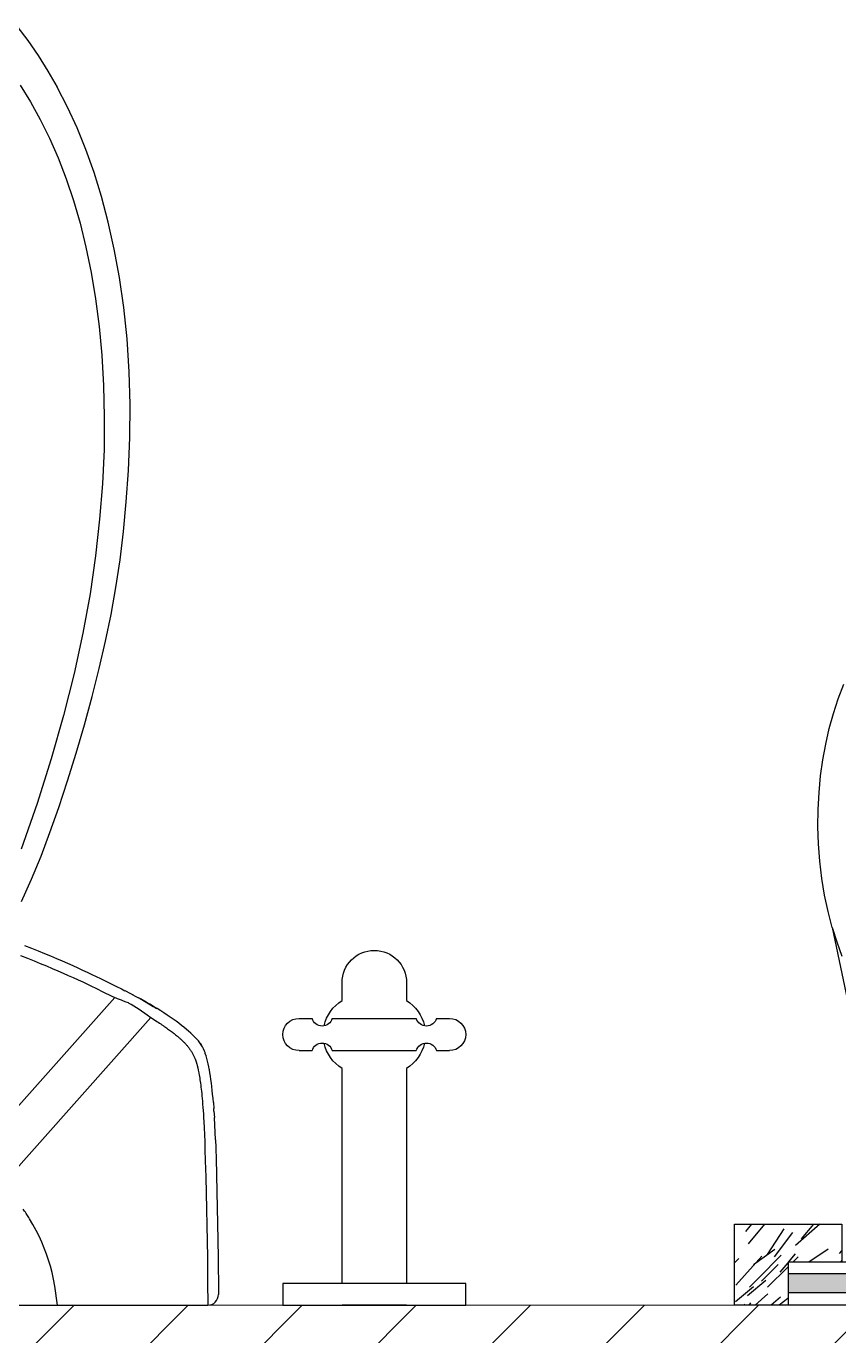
# Model space of a CAD drawing. Header units: millimetres. Extents: x 1255966 to 1543012, y 318612 to 465611.
# Drawn here: x 1378253 to 1378631, y 421524 to 422134 of the extents above; entities that cross this region are included whole.
import ezdxf

# ---------------------------------------------------------------- set-up
doc = ezdxf.new("R2010")
doc.units = ezdxf.units.MM
doc.header["$LTSCALE"] = 500
doc.header["$MEASUREMENT"] = 0
for name, color, linetype in [('3BHK Tower plans sections n elevations 13716$0$FIXTURE', 251, 'Continuous'), ('3BHK Tower plans sections n elevations 13716$0$HF', 95, 'Continuous'), ('AHC-A-FURNITURE', 2, 'Continuous')]:
    doc.layers.add(name, color=color, linetype=linetype)
doc.layers.add('Wall', color=2, linetype='Continuous', lineweight=15)

# ---------------------------------------------------------------- blocks, each defined once
blk = doc.blocks.new('3BHK Tower plans sections n elevations 13716$0$Mirror')
at = {"layer": '3BHK Tower plans sections n elevations 13716$0$FIXTURE', "ltscale": 0.1}
blk.add_hatch(color=248, dxfattribs=at).paths.add_polyline_path([(-5.72, -275), (-14.63, -275), (-14.63, 275), (-5.72, 275)])
h = blk.add_hatch(dxfattribs=at)
h.set_pattern_fill('WOOD8', color=250, scale=100, angle=225, style=0, pattern_type=2)
h.set_pattern_definition([(325.3048, (-96117.553, 30401.856), (494.9744524, -353.5538209), [11.1803, -1106.8536]), (315, (-96108.36, 30395.49), (5e-14, -141.42136), [11, -89]), (296.5651, (-96100.583, 30387.713), (70.710822, -212.131952), [9.4868, -306.7409]), (142.125, (-96096.34, 30379.228), (565.6853303, -424.264217), [8.0623, -798.1635]), (140.1944, (-96102.704, 30384.178), (777.817169, -636.3964881), [11.0454, -1093.4907]), (120.9638, (-96111.19, 30391.25), (-141.421532, 282.842614), [12.3693, -399.9412]), (305.5377, (-96111.896, 30396.199), (282.8428988, -424.2639918), [6.0828, -602.1935]), (321.3402, (-96108.361, 30391.249), (-636.3961725, 494.9745929), [9.0554, -896.4831]), (129.2894, (-96101.29, 30385.592), (-565.6852912, 707.1068334), [10.0499, -994.9377]), (146.3099, (-96107.654, 30393.37), (353.5532764, -212.132255), [5.099, -504.8029]), (320.1944, (-96123.21, 30408.927), (-777.817169, 636.3964881), [11.0454, -1093.4907]), (326.3099, (-96114.725, 30401.856), (-353.5532764, 212.132255), [10.198, -499.7039]), (315, (-96106.24, 30396.2), (5e-14, -141.42136), [12, -88]), (294.444, (-96097.754, 30387.713), (212.1324479, -494.9745942), [8.544, -845.8564]), (311.1859, (-96094.219, 30379.935), (919.23833595, -1060.66055824), [15.0333, -1488.2963]), (320.1944, (-96084.319, 30368.622), (-777.817169, 636.3964881), [11.0454, -1093.4907]), (315, (-96075.83, 30361.55), (5e-14, -141.42136), [11, -89]), (309.8056, (-96138.766, 30424.483), (636.3964881, -777.817169), [11.0454, -1093.4907]), (320.1944, (-96131.695, 30415.998), (-777.817169, 636.3964881), [11.0454, -1093.4907]), (315, (-96140.18, 30423.07), (5e-14, -141.42136), [6, -94]), (309.8056, (-96135.938, 30418.826), (636.3964881, -777.817169), [11.0454, -1093.4907]), (315, (-96128.87, 30410.34), (5e-14, -141.42136), [10, -90]), (304.6952, (-96121.796, 30403.27), (-353.5538209, 494.9744524), [11.1803, -1106.8536]), (309.8056, (-96115.432, 30394.077), (636.3964881, -777.817169), [11.0454, -1093.4907]), (320.1944, (-96108.361, 30385.592), (-777.817169, 636.3964881), [11.0454, -1093.4907]), (320.1944, (-96099.876, 30378.521), (-777.817169, 636.3964881), [11.0454, -1093.4907]), (323.1301, (-96091.39, 30371.45), (-494.9746855, 353.5534203), [14.1421, -692.9646]), (315, (-96080.08, 30362.96), (5e-14, -141.42136), [15, -85]), (327.5288, (-96040.479, 30408.22), (424.2640633, -282.8427632), [9.2195, -912.7349]), (320.7106, (-96032.7, 30403.27), (-707.1068334, 565.6852912), [10.0499, -994.9377]), (306.8699, (-96040.479, 30408.22), (353.5534203, -494.9746855), [7.0711, -700.0357]), (305.5377, (-96036.236, 30402.563), (282.8428988, -424.2639918), [12.1655, -596.1107]), (315, (-96099.88, 30463.37), (5e-14, -141.42136), [12, -88]), (324.4623, (-96091.39, 30454.889), (-424.2639918, 282.8428988), [6.0828, -602.1935]), (113.1986, (-96086.44, 30451.353), (141.421382, -282.8427255), [5.3852, -533.1313]), (122.0054, (-96088.562, 30456.303), (494.9749724, -777.8173423), [13.3417, -1320.8247]), (322.125, (-96032.7, 30400.441), (-565.6853303, 424.264217), [8.0623, -798.1635]), (307.875, (-96032.7, 30400.441), (424.264217, -565.6853303), [8.0623, -798.1635]), (315, (-96098.46, 30464.79), (5e-14, -141.42136), [8, -92]), (120.9638, (-96092.805, 30459.131), (-141.421532, 282.842614), [8.2462, -404.0644]), (318.3665, (-96085.0263, 30447.1104), (-1202.0822553, 1060.6593486), [17.0294, -1685.9093]), (317.2906, (-96072.2984, 30435.7967), (-1767.7666618, 1626.34590616), [25.02, -2476.9792]), (311.8202, (-96053.9136, 30418.826), (1131.37151885, -1272.79160828), [18.0278, -1784.7479]), (305.5377, (-96041.893, 30405.391), (282.8428988, -424.2639918), [18.2483, -590.028]), (304.6952, (-96093.512, 30469.738), (-353.5538209, 494.9744524), [11.1803, -1106.8536]), (299.0546, (-96087.148, 30460.545), (-212.1320511, 353.5533917), [14.5602, -713.4508]), (315, (-96080.08, 30447.82), (5e-14, -141.42136), [13, -87]), (323.1301, (-96070.884, 30438.625), (-494.9746855, 353.5534203), [14.1421, -692.9646]), (311.4237, (-96059.5705, 30430.14), (989.9501963, -1131.3702398), [16.0312, -1587.0907]), (323.7462, (-96048.964, 30418.119), (565.6856748, -424.263725), [13.1529, -1302.1417]), (329.0362, (-96038.357, 30410.34), (-282.842614, 141.421532), [12.3693, -399.9412]), (315, (-96027.75, 30403.98), (5e-14, -141.42136), [7, -93]), (140.1944, (-96085.026, 30447.11), (777.817169, -636.3964881), [22.0907, -1082.4454]), (319.7636, (-96104.825, 30458.424), (-848.5276056, 707.1074468), [24.0832, -1180.0763]), (315, (-96086.44, 30442.87), (5e-14, -141.42136), [23, -77]), (310.9144, (-96070.177, 30426.604), (848.52842144, -989.9492307), [28.0713, -1375.4955]), (315, (-96051.79, 30405.39), (5e-14, -141.42136), [25, -75]), (307.875, (-96089.976, 30473.273), (424.264217, -565.6853303), [24.1868, -782.039]), (308.6598, (-96075.127, 30454.181), (494.9745929, -636.3961725), [18.1108, -887.4277]), (317.4896, (-96063.813, 30440.0394), (-1626.3468232, 1484.92294044), [23.0217, -2279.1512]), (321.5198, (-96046.8426, 30424.483), (-2050.60961708, 1626.34561551), [35.2278, -3487.5552]), (311.9872, (-96135.938, 30427.3114), (1202.08123859, -1343.50317534), [19.0263, -1883.6035]), (323.1301, (-96123.21, 30413.17), (-494.9746855, 353.5534203), [21.2132, -685.8936]), (317.3859, (-96106.2395, 30400.4414), (-1697.05509359, 1555.63617396), [24.0208, -2378.0616]), (304.3803, (-96088.562, 30384.178), (-636.3954187, 919.2392743), [16.2788, -1611.6032]), (315, (-96079.37, 30370.74), (5e-14, -141.42136), [20, -80]), (318.1798, (-96144.4233, 30418.826), (-1272.79160828, 1131.37151885), [18.0278, -1784.7479]), (308.991, (-96130.9883, 30406.8053), (-636.39613372, 777.81739343), [19.105, -1891.3923]), (308.2902, (-96118.9675, 30391.956), (-565.68592816, 707.10641908), [17.1172, -1694.607]), (320.7106, (-96108.361, 30378.521), (-707.1068334, 565.6852912), [20.0998, -984.8878]), (327.0948, (-96092.8045, 30365.793), (-777.81783655, 494.9741718), [14.3178, -1417.4643]), (305.5377, (-96080.784, 30358.015), (282.8428988, -424.2639918), [12.1655, -596.1107]), (311.1859, (-96130.988, 30432.261), (919.23833595, -1060.66055824), [15.0333, -1488.2963]), (327.8043, (-96121.0888, 30420.9475), (-1131.37122004, 707.10610655), [22.561, -2233.5418]), (315, (-96102, 30408.93), (5e-14, -141.42136), [25, -75]), (309.5597, (-96084.319, 30391.249), (-707.10727199, 848.52769078), [21.095, -2088.4073]), (308.2902, (-96070.884, 30374.9855), (-565.68592816, 707.10641908), [17.1172, -1694.607]), (315, (-96149.37, 30413.88), (5e-14, -141.42136), [17, -83]), (306.8699, (-96137.352, 30401.856), (353.5534203, -494.9746855), [28.2843, -678.8225]), (317.3859, (-96120.3817, 30379.228), (-1697.05509359, 1555.63617396), [24.0208, -2378.0616]), (320.5275, (-96102.704, 30362.9647), (1626.3446845, -1343.50403965), [31.1448, -3083.3375]), (308.1572, (-96085.0263, 30478.223), (-1060.65956137, 1343.50340493), [25.1794, -2492.7563]), (315, (-96069.47, 30458.42), (5e-14, -141.42136), [28, -72]), (318.6522, (-96049.671, 30438.6251), (-2333.45154641, 2050.610630195), [47.0956, -4662.4691]), (315, (-96109.78, 30453.47), (5e-14, -141.42136), [24, -76]), (310.2364, (-96092.8045, 30436.504), (707.1074468, -848.5276056), [24.0832, -1180.0763]), (316.8476, (-96077.248, 30418.119), (-2192.03065427, 2050.61009851), [31.0161, -3070.5964]), (317.7263, (-96054.6207, 30396.906), (-1484.92397976, 1343.5031867), [21.0238, -2081.3558]), (320.1944, (-96121.089, 30442.161), (-777.817169, 636.3964881), [22.0907, -1082.4454]), (315, (-96104.12, 30428.02), (5e-14, -141.42136), [32, -68]), (313.0908, (-96081.4908, 30405.391), (1979.89720474, -2121.32198918), [30.0167, -2971.6495]), (311.4237, (-96060.985, 30383.471), (989.9501963, -1131.3702398), [16.0312, -1587.0907])])
h.paths.add_polyline_path([(0, -275.2), (0, -300), (-37.72, -300), (-37.72, -250.2), (-20, -250.2), (-20, -275.2)])
for p, q in [((-20, 275), (-20, -275)), ((-14.63, 275), (-14.63, -275)), ((-5.72, 275), (-5.72, -275)), ((0, 275), (0, -275))]:
    blk.add_line(p, q, dxfattribs=at)
blk.add_lwpolyline([(0, -275), (0, -300), (-37.72, -300), (-37.72, -250), (-20, -250), (-20, -275), (0, -275)], dxfattribs=at)
blk = doc.blocks.new('3BHK Tower plans sections n elevations 13716$0$MICHELANGELO PLAN')
at = {"layer": '3BHK Tower plans sections n elevations 13716$0$FIXTURE'}
for p, q in [((254.52, 41.58), (223.54, 190.12)), ((252.45, 48.32), (250.1, 54.93)), ((254.52, 41.58), (252.45, 48.32))]:
    blk.add_line(p, q, dxfattribs=at)
blk.add_lwpolyline([(254.52, 41.58), (256.44, 34.17), (258.05, 26.56), (259.33, 18.79), (260.29, 10.84), (260.91, 2.79), (261.17, -5.25), (261.09, -13.24), (260.67, -21.15), (259.93, -28.9), (258.88, -36.39), (257.54, -43.68), (255.9, -50.85), (253.97, -57.87), (251.74, -64.73), (249.18, -71.57)], dxfattribs=at)
blk = doc.blocks.new('3BHK Tower plans sections n elevations 13716$0$FH')
at = {"layer": '3BHK Tower plans sections n elevations 13716$0$FIXTURE'}
for p, q in [((70431.96, 31227.1), (70401.96, 31227.1)), ((70401.96, 31216.98), (70401.96, 31117.03)), ((70431.96, 31117.03), (70431.96, 31216.98)), ((70381.96, 31108.72), (70388.02, 31108.72)), ((70397.42, 31108.72), (70436.49, 31108.72)), ((70445.89, 31108.72), (70451.96, 31108.72)), ((70381.96, 31093.72), (70388.02, 31093.72)), ((70397.42, 31093.72), (70436.49, 31093.72)), ((70445.89, 31093.72), (70451.96, 31093.72)), ((70401.96, 31085.42), (70401.96, 31077.1)), ((70431.96, 31077.1), (70431.96, 31085.42))]:
    blk.add_line(p, q, dxfattribs=at)
blk.add_lwpolyline([(70374.46, 31227.1), (70459.46, 31227.1), (70459.46, 31216.98), (70374.46, 31216.98)], close=True, dxfattribs=at)
for centre, radius, start, end in [((70411.78, 31101.22), 18.61, 121.87767, 167.49458), ((70422.13, 31101.22), 18.61, 12.50542, 58.12233), ((70381.96, 31101.22), 7.5, 90, 270), ((70392.72, 31110.05), 4.88, 195.81513, 344.18487), ((70441.19, 31110.05), 4.88, 195.81513, 344.18487), ((70451.96, 31101.22), 7.5, 270, 90), ((70392.72, 31092.39), 4.88, 15.81513, 164.18487), ((70411.78, 31101.22), 18.61, 192.50542, 238.12233), ((70422.13, 31101.22), 18.61, 301.87767, 347.49458), ((70441.19, 31092.39), 4.88, 15.81513, 164.18487), ((70416.96, 31077.1), 15, 180, 0)]:
    blk.add_arc(centre, radius, start, end, dxfattribs=at)
blk = doc.blocks.new('3BHK Tower plans sections n elevations 13716$0$STUDIO EWC (PLAN)')
at = {"layer": '3BHK Tower plans sections n elevations 13716$0$FIXTURE'}
for p, q in [((1497.3, 1260.35), (1527.51, 1261)), ((1527.16, 1260.99), (1536.12, 1261.16)), ((1534, 1261.13), (1541.37, 1261.23)), ((1540.74, 1261.22), (1546.59, 1261.27)), ((1544.96, 1261.26), (1551.26, 1261.28)), ((1549.65, 1261.28), (1552.79, 1261.28)), ((1552.79, 1261.28), (1552.79, 1261.28)), ((1463.53, 1258.92), (1466.28, 1259.11)), ((1467.61, 1259.22), (1466.28, 1259.11)), ((1467.61, 1259.22), (1470.51, 1259.39)), ((1480.86, 1259.88), (1470.51, 1259.39)), ((1472.42, 1254.49), (1475.28, 1254.64)), ((1475.28, 1254.64), (1478.4, 1254.78)), ((1478.4, 1254.78), (1481.76, 1254.91)), ((1480.86, 1259.88), (1484.52, 1260.01)), ((1481.76, 1254.91), (1485.39, 1255.03)), ((1484.34, 1260.01), (1490.54, 1260.19)), ((1485.39, 1255.03), (1490.67, 1255.18)), ((1489.49, 1260.16), (1497.37, 1260.35)), ((1490.67, 1255.18), (1498.13, 1255.36)), ((1498.13, 1255.36), (1535.57, 1256.15)), ((1535.57, 1256.15), (1540.98, 1256.22)), ((1540.98, 1256.22), (1546.72, 1256.27)), ((1546.72, 1256.27), (1557.79, 1256.28)), ((1557.79, 811.11), (1557.79, 1256.28)), ((1437.66, 1253.86), (1436.68, 1253.27)), ((1438.62, 1254.34), (1437.66, 1253.86)), ((1448.53, 1251.92), (1449.09, 1252.03)), ((1450.01, 1252.21), (1450.68, 1252.33)), ((1450.68, 1252.33), (1451.4, 1252.45)), ((1451.4, 1252.45), (1452.15, 1252.58)), ((1452.15, 1252.58), (1452.94, 1252.7)), ((1452.94, 1252.7), (1453.74, 1252.81)), ((1453.74, 1252.81), (1454.58, 1252.93)), ((1454.58, 1252.93), (1455.44, 1253.04)), ((1455.44, 1253.04), (1456.35, 1253.16)), ((1456.35, 1253.16), (1457.3, 1253.27)), ((1457.3, 1253.27), (1458.31, 1253.38)), ((1458.31, 1253.38), (1459.37, 1253.5)), ((1459.37, 1253.5), (1460.5, 1253.61)), ((1460.5, 1253.61), (1461.7, 1253.72)), ((1461.7, 1253.72), (1462.98, 1253.84)), ((1462.98, 1253.84), (1464.34, 1253.95)), ((1464.34, 1253.95), (1465.79, 1254.06)), ((1465.79, 1254.06), (1467.32, 1254.17)), ((1467.32, 1254.17), (1468.93, 1254.28)), ((1468.93, 1254.28), (1470.63, 1254.38)), ((1470.63, 1254.38), (1472.42, 1254.49)), ((1557.79, 806.11), (1557.79, 1251.28)), ((1429.52, 1246.36), (1429.52, 1246.36)), ((1415.69, 1225.66), (1418.85, 1230.98)), ((1418.85, 1231.16), (1417.83, 1229.43)), ((1419.87, 1232.82), (1418.85, 1231.16)), ((1418.85, 1230.98), (1419.36, 1231.81)), ((1419.36, 1231.81), (1419.79, 1232.52)), ((1414.76, 1223.97), (1415.49, 1225.3)), ((1415.74, 1225.76), (1415.34, 1225.04)), ((1415.72, 1225.72), (1415.73, 1225.73)), ((1417.86, 1220.78), (1420.07, 1224.49)), ((1420.07, 1224.49), (1422.81, 1228.22)), ((1422.81, 1228.22), (1424.05, 1229.89)), ((1501.47, 1161.03), (1424.05, 1229.89)), ((1411.46, 1217.7), (1412.86, 1220.4)), ((1412.39, 1219.5), (1413.53, 1221.68)), ((1413.23, 1221.1), (1414.2, 1222.93)), ((1414.03, 1222.61), (1414.85, 1224.13)), ((1407.66, 1210.13), (1409.4, 1213.63)), ((1409.4, 1213.63), (1410.74, 1216.29)), ((1410.66, 1216.14), (1411.52, 1217.83)), ((1488.82, 1147.12), (1414.7, 1213.04)), ((1557.79, 1033.71), (1557.79, 1213.76)), ((1403.94, 1202.39), (1405.84, 1206.39)), ((1405.84, 1206.39), (1407.66, 1210.13)), ((1410.35, 1204.22), (1412.15, 1207.92))]:
    blk.add_line(p, q, dxfattribs=at)
for points in [[(1440.3, 1255.04), (1439.62, 1254.78), (1438.62, 1254.34)], [(1447.85, 1256.99), (1446.91, 1256.8), (1445.55, 1256.52), (1444.25, 1256.21), (1443, 1255.89), (1441.81, 1255.54), (1440.68, 1255.18), (1440.3, 1255.04)], [(1463.53, 1258.92), (1461.6, 1258.76), (1459.72, 1258.59), (1457.91, 1258.41), (1456.16, 1258.21), (1454.48, 1258.01), (1452.85, 1257.79), (1451.28, 1257.57), (1449.77, 1257.33), (1448.31, 1257.07), (1447.85, 1256.99)], [(1424.05, 1229.89), (1424.5, 1230.61), (1424.93, 1231.31), (1425.36, 1231.98), (1425.78, 1232.63), (1426.19, 1233.26), (1426.59, 1233.87), (1426.99, 1234.45), (1427.37, 1235.02), (1427.75, 1235.58), (1428.13, 1236.11), (1428.49, 1236.63), (1428.85, 1237.14), (1429.21, 1237.63), (1429.56, 1238.11), (1429.9, 1238.57), (1430.23, 1239.02), (1430.56, 1239.45), (1430.88, 1239.87), (1431.19, 1240.27), (1431.49, 1240.66), (1431.78, 1241.03), (1432.07, 1241.39), (1432.35, 1241.74), (1432.63, 1242.07), (1432.89, 1242.39), (1433.15, 1242.7), (1433.4, 1242.99), (1433.65, 1243.28), (1433.89, 1243.55), (1434.13, 1243.81), (1434.36, 1244.07), (1434.59, 1244.32), (1434.81, 1244.56), (1435.03, 1244.79), (1435.25, 1245.02), (1435.47, 1245.24), (1435.69, 1245.46), (1435.91, 1245.67), (1436.13, 1245.88), (1436.35, 1246.09), (1436.58, 1246.3), (1436.82, 1246.51), (1437.07, 1246.72), (1437.33, 1246.93), (1437.6, 1247.15), (1437.89, 1247.38), (1438.19, 1247.6), (1438.5, 1247.83), (1438.82, 1248.06), (1439.15, 1248.28), (1439.49, 1248.49), (1439.82, 1248.7), (1440.14, 1248.9), (1440.47, 1249.09), (1440.79, 1249.27), (1441.1, 1249.45), (1441.41, 1249.61), (1441.71, 1249.76), (1442, 1249.9), (1442.29, 1250.04), (1442.56, 1250.16), (1442.83, 1250.28), (1443.09, 1250.38), (1443.34, 1250.48), (1443.58, 1250.58), (1443.81, 1250.66), (1444.04, 1250.74), (1444.27, 1250.82), (1444.49, 1250.89), (1444.71, 1250.96), (1444.92, 1251.03), (1445.14, 1251.09), (1445.35, 1251.15), (1445.56, 1251.21), (1445.77, 1251.27), (1445.98, 1251.33), (1446.19, 1251.38), (1446.41, 1251.44), (1446.62, 1251.49), (1446.84, 1251.55), (1447.07, 1251.6), (1447.3, 1251.65), (1447.53, 1251.71), (1447.77, 1251.76), (1448.01, 1251.81), (1448.27, 1251.87), (1448.53, 1251.92)], [(1436.68, 1253.27), (1435.82, 1252.67), (1434.92, 1251.96), (1434.01, 1251.17), (1433.11, 1250.31), (1432.2, 1249.39), (1431.3, 1248.42), (1430.4, 1247.4), (1429.52, 1246.36)], [(1435.91, 1252.74), (1436.3, 1253.02), (1436.68, 1253.27)], [(1449.09, 1252.03), (1449.69, 1252.15), (1450.01, 1252.21)], [(1429.52, 1246.36), (1428.56, 1245.2), (1427.64, 1244.04), (1426.7, 1242.83), (1425.75, 1241.57), (1424.79, 1240.25), (1423.82, 1238.88), (1422.85, 1237.45), (1421.86, 1235.97), (1420.87, 1234.43), (1419.87, 1232.82)], [(1415.69, 1225.66), (1415.57, 1225.37), (1415.49, 1225.07)], [(1415.69, 1225.66), (1415.69, 1225.67), (1415.7, 1225.68), (1415.71, 1225.69), (1415.71, 1225.71)], [(1417.83, 1229.43), (1416.8, 1227.64), (1415.75, 1225.78)], [(1370.07, 1169.67), (1359.7, 1174.37), (1348.96, 1178.87), (1337.99, 1182.96), (1326.33, 1187), (1313.86, 1191.1), (1300.99, 1195.11), (1287.93, 1198.95), (1274.74, 1202.57), (1261.65, 1205.89), (1248.98, 1208.8), (1236.62, 1211.34), (1224.07, 1213.58), (1211.17, 1215.52), (1197.96, 1217.15), (1184.23, 1218.46), (1169.59, 1219.47), (1154.26, 1220.09), (1138.93, 1220.22), (1123.66, 1219.81), (1108.42, 1218.83), (1093.73, 1217.3), (1079.86, 1215.3), (1066.67, 1212.87), (1054.09, 1210.05), (1042.17, 1206.89), (1030.96, 1203.44), (1020.36, 1199.69), (1010.28, 1195.61), (1000.65, 1191.16), (991.33, 1186.3)], [(1416.05, 1216.65), (1416.48, 1217.76), (1416.69, 1218.29)], [(1416.69, 1218.29), (1417.09, 1219.26), (1417.27, 1219.7)], [(1417.27, 1219.7), (1417.76, 1220.6), (1417.86, 1220.78)], [(1412.15, 1207.92), (1413.87, 1211.39), (1414.7, 1213.04)], [(1414.7, 1213.04), (1414.92, 1213.65), (1415.15, 1214.26)], [(1415.15, 1214.26), (1415.83, 1216.07), (1416.05, 1216.65)], [(990.45, 1169.07), (998.19, 1173.86), (1006.41, 1178.39), (1015.09, 1182.69), (1024.25, 1186.7), (1033.89, 1190.41), (1044.01, 1193.83), (1054.65, 1196.93), (1065.81, 1199.7), (1077.5, 1202.14), (1089.77, 1204.18), (1102.61, 1205.84), (1116.03, 1207.1), (1130.05, 1207.9), (1144.67, 1208.22), (1159.9, 1208.08), (1175.74, 1207.35), (1192.19, 1206.05), (1209.26, 1204.18), (1226.94, 1201.58), (1245.21, 1198.24), (1264.09, 1194.17), (1283.59, 1189.27), (1303.71, 1183.55), (1324.43, 1177), (1345.77, 1169.51)], [(1390.49, 1171.1), (1391.76, 1174.33), (1392.99, 1177.41), (1394.2, 1180.36), (1395.38, 1183.21), (1396.54, 1185.94), (1397.67, 1188.56), (1398.77, 1191.08), (1399.86, 1193.51), (1400.91, 1195.85), (1401.94, 1198.11), (1402.95, 1200.29), (1403.94, 1202.39)], [(1407.48, 1198.18), (1409.41, 1202.28), (1410.35, 1204.22)], [(1395.16, 1169.29), (1396.41, 1172.48), (1397.63, 1175.54), (1398.83, 1178.46), (1400, 1181.27), (1401.14, 1183.97), (1402.26, 1186.56), (1403.35, 1189.06), (1404.42, 1191.47), (1405.46, 1193.78), (1406.49, 1196.02), (1407.48, 1198.18)], [(962.98, 1167.61), (969.66, 1172.62), (976.67, 1177.43), (983.92, 1182.01), (991.33, 1186.3)], [(1557.79, 1186.49), (1548.89, 1185.18), (1545.73, 1184.6), (1542.66, 1183.93), (1539.71, 1183.16), (1536.84, 1182.32), (1534.02, 1181.37), (1531.23, 1180.32), (1528.5, 1179.18), (1525.76, 1177.92), (1523.01, 1176.54), (1520.27, 1175.03), (1517.55, 1173.41)], [(1517.55, 1173.41), (1517.06, 1173.1), (1516.57, 1172.79), (1516.08, 1172.48), (1515.58, 1172.16), (1515.09, 1171.84), (1514.6, 1171.51), (1514.11, 1171.18), (1513.62, 1170.84), (1513.12, 1170.5)]]:
    blk.add_lwpolyline(points, dxfattribs=at)
blk.add_arc((1552.79, 1256.28), 5, 0, 89.90704, dxfattribs=at)
blk = doc.blocks.new('3BHK Tower plans sections n elevations 13716$0$A$C47956C4E')
at = {"layer": '3BHK Tower plans sections n elevations 13716$0$FIXTURE', "rotation": 90}
blk.add_blockref('3BHK Tower plans sections n elevations 13716$0$STUDIO EWC (PLAN)', (1033.71, -1557.79), dxfattribs=at)
at = {"layer": '3BHK Tower plans sections n elevations 13716$0$HF', "xscale": -1}
blk.add_blockref('3BHK Tower plans sections n elevations 13716$0$FH', (70116.92, -31227.1), dxfattribs=at)

msp = doc.modelspace()

# ---------------------------------------------------------------- hatches: boundary and pattern name
at = {"layer": 'AHC-A-FURNITURE', "ltscale": 50, "true_color": 0xff0000}
h = msp.add_hatch(dxfattribs=at)
h.set_pattern_fill('ANSI31', color=1, scale=300)
h.set_pattern_definition([(45, (1376890.62, 416388.72), (-26.5165, 26.5165), [])])
h.paths.add_polyline_path([(1379370.62, 421538.72), (1378457.33, 421538.72), (1378457.33, 421538.72), (1378372.33, 421538.72), (1377892.18, 421538.72), (1377892.18, 421538.72, -0.413268), (1377887.18, 421543.7), (1377887.18, 421545.73), (1377887.2, 421550.69), (1377887.24, 421555.49), (1377887.32, 421561.42), (1377887.47, 421569.2), (1377888.1, 421598.63), (1377888.29, 421606.5), (1377888.43, 421611.41), (1377888.58, 421615.65), (1377889.17, 421628.03), (1377889.35, 421630.23), (1377889.54, 421632.97), (1377889.78, 421635.89), (1377890.15, 421639.51), (1377890.56, 421642.88), (1377891.01, 421646.02), (1377891.52, 421648.94), (1377892.24, 421652.37), (1377893.29, 421655.99), (1377894.57, 421658.92), (1377896.09, 421661.13), (1377897.66, 421662.91), (1377899.5, 421664.73), (1377901.54, 421666.53), (1377903.81, 421668.4), (1377906.26, 421670.29), (1377908.89, 421672.2), (1377911.74, 421674.16), (1377914.82, 421676.14), (1377918.14, 421678.16), (1377920.82, 421679.71), (1377922.88, 421680.86), (1377922.8, 421680.82), (1377922.8, 421680.82), (1377922.8, 421680.82), (1377917.14, 421677.45), (1377916.65, 421677.15), (1377917.48, 421677.65), (1377922.8, 421680.82), (1377922.79, 421680.81), (1377922.78, 421680.81), (1377922.77, 421680.8), (1377922.73, 421680.78), (1377922.69, 421680.75), (1377920.82, 421679.71), (1377919.03, 421678.67), (1377917.3, 421677.65), (1377915.64, 421676.64), (1377914.04, 421675.64), (1377912.5, 421674.65), (1377911.01, 421673.66), (1377909.58, 421672.68), (1377908.21, 421671.71), (1377906.9, 421670.76), (1377905.63, 421669.81), (1377904.42, 421668.87), (1377903.26, 421667.94), (1377902.1, 421666.99), (1377901.07, 421666.11), (1377900.04, 421665.2), (1377899.07, 421664.3), (1377898.15, 421663.4), (1377897.29, 421662.49), (1377896.5, 421661.59), (1377895.79, 421660.69), (1377895.19, 421659.82), (1377894.6, 421658.85), (1377894.12, 421657.89), (1377893.68, 421656.89), (1377893.42, 421656.21), (1377893.29, 421655.82), (1377892.92, 421654.69), (1377892.57, 421653.51), (1377892.25, 421652.26), (1377891.94, 421650.95), (1377891.66, 421649.6), (1377891.47, 421648.65), (1377891.39, 421648.2), (1377891.14, 421646.74), (1377890.89, 421645.23), (1377890.67, 421643.66), (1377890.45, 421642.03), (1377890.25, 421640.34), (1377890.06, 421638.59), (1377889.87, 421636.78), (1377889.7, 421634.91), (1377889.54, 421632.97), (1377889.35, 421630.23), (1377889.24, 421628.89), (1377889.07, 421625.99), (1377888.58, 421615.65), (1377888.43, 421611.41), (1377888.29, 421606.5), (1377888.1, 421598.63), (1377887.47, 421569.2), (1377887.32, 421561.42), (1377887.24, 421555.49), (1377887.2, 421550.69), (1377887.18, 421545.73), (1377887.18, 421543.7, 0.413268), (1377892.18, 421538.72), (1377892.18, 421538.72), (1377857.29, 421538.72), (1377857.29, 421538.72), (1377772.29, 421538.72), (1376930.62, 421538.72), (1376930.62, 421308.72), (1379370.62, 421308.72)])

# ---------------------------------------------------------------- linework, layer by layer
at = {"layer": 'Wall'}
msp.add_line((1376930.62, 421538.72), (1379370.62, 421538.72), dxfattribs=at)

# ---------------------------------------------------------------- block references
at = {"layer": '3BHK Tower plans sections n elevations 13716$0$FIXTURE', "extrusion": (0, 0, -1), "xscale": -1, "zscale": -1, "rotation": 180}
msp.add_blockref('3BHK Tower plans sections n elevations 13716$0$A$C47956C4E', (-1378114.79, 421538.72), dxfattribs=at)
at = {"layer": '3BHK Tower plans sections n elevations 13716$0$FIXTURE', "xscale": 0.9999979999999998, "yscale": 0.9999979999999998, "zscale": 0.9999979999999998, "rotation": 179.9999999999997}
msp.add_blockref('3BHK Tower plans sections n elevations 13716$0$MICHELANGELO PLAN', (1378882.27, 421756), dxfattribs=at)
at = {"layer": 'Wall', "color": 1, "true_color": 0xff0000, "extrusion": (0, 0, -1), "xscale": -1, "zscale": -1, "rotation": 90}
msp.add_blockref('3BHK Tower plans sections n elevations 13716$0$Mirror', (-1378882.27, 421538.72), dxfattribs=at)

doc.saveas('drawing.dxf')
